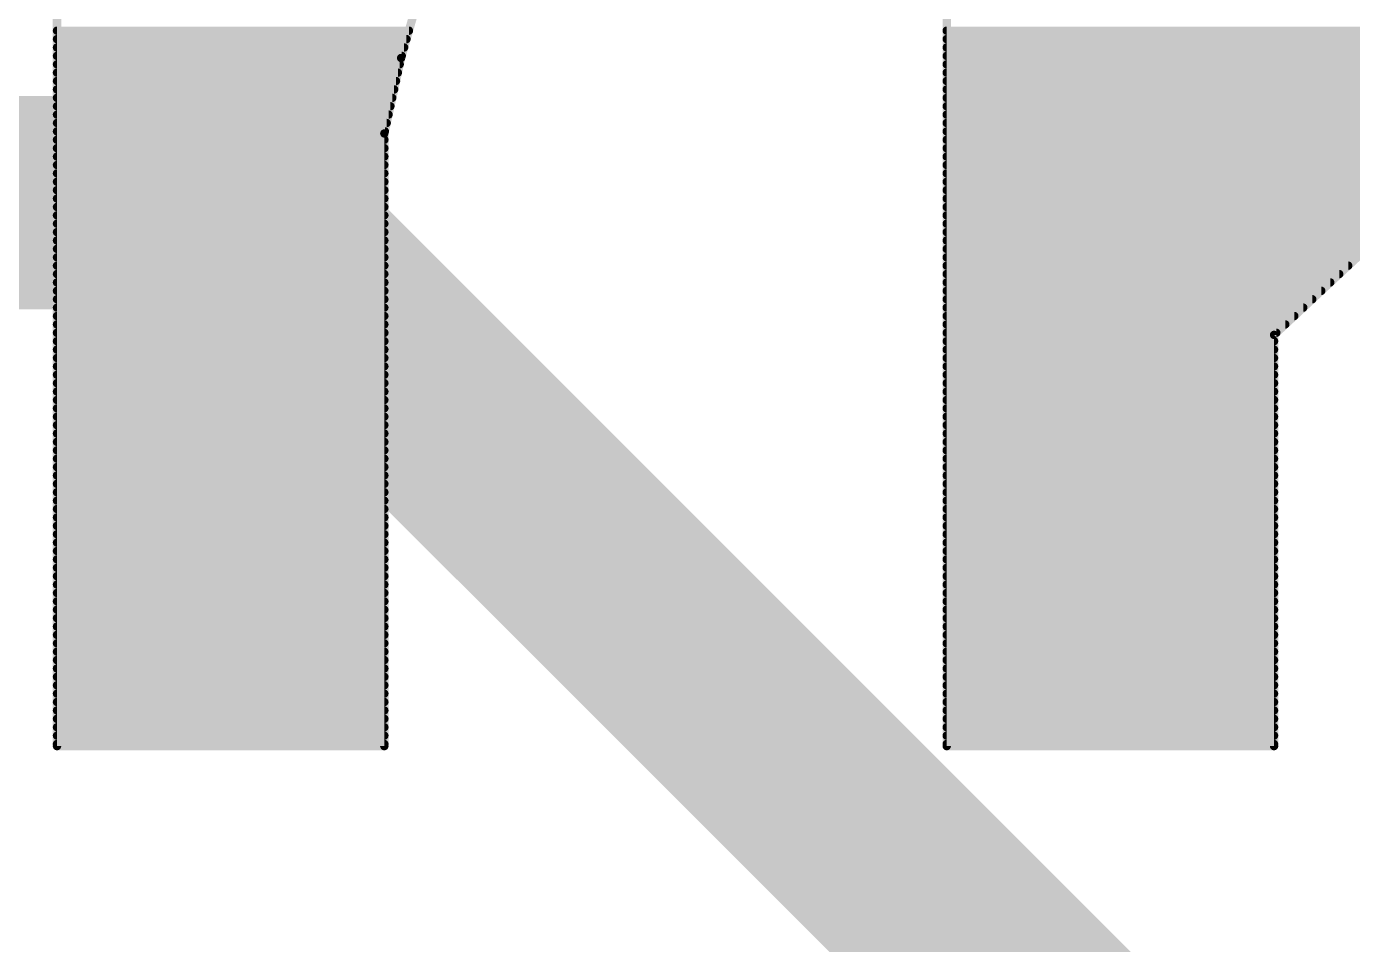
# Model space of a CAD drawing. Extents: x -28 to 79, y -27 to 67.
# Drawn here: x 39.127 to 40.706, y 42.931 to 44.025 of the extents above; entities that cross this region are included whole.
import ezdxf

# ---------------------------------------------------------------- set-up
doc = ezdxf.new("R2010")
doc.units = 0
doc.layers.add('16', color=132, linetype='CONTINUOUS')
doc.layers.add('21', color=41, linetype='CONTINUOUS')

msp = doc.modelspace()

# ---------------------------------------------------------------- linework, layer by layer
at = {"layer": '16', "const_width": 0.254}
for points in [[(39.37, 43.815), (29.5275, 43.815)], [(40.64, 42.545), (39.37, 43.815)]]:
    msp.add_lwpolyline(points, dxfattribs=at)
at = {"layer": '16', "const_width": 0.127}
for points in [[(39.4149, 43.8599, 1), (39.3251, 43.7701)], [(39.37, 43.7515, 1), (39.37, 43.8785)]]:
    msp.add_lwpolyline(points, format="xyb", dxfattribs=at)
at = {"layer": '21', "const_width": 0.01}
for points in [[(40.223, 43.1675), (40.223, 44.9075)], [(39.163, 43.1675), (39.163, 44.3475)], [(39.593, 44.0575), (39.573, 43.9875)], [(39.163, 44.02), (39.5823, 44.02)], [(39.163, 44.01), (39.5794, 44.01)], [(40.223, 44.02), (41.0641, 44.02)], [(40.223, 44.01), (41.0707, 44.01)], [(39.163, 44), (39.5766, 44)], [(40.223, 44), (41.0772, 44)], [(39.163, 43.99), (39.5737, 43.99)], [(39.163, 43.98), (39.5713, 43.98)], [(39.573, 43.9875), (39.553, 43.8975)], [(40.223, 43.99), (41.0838, 43.99)], [(40.223, 43.98), (41.0904, 43.98)], [(39.163, 43.97), (39.5691, 43.97)], [(39.163, 43.96), (39.5669, 43.96)], [(40.223, 43.97), (41.0969, 43.97)], [(40.223, 43.96), (41.1035, 43.96)], [(39.163, 43.95), (39.5647, 43.95)], [(40.223, 43.95), (41.11, 43.95)], [(39.163, 43.94), (39.5624, 43.94)], [(39.163, 43.93), (39.5602, 43.93)], [(40.223, 43.94), (41.1166, 43.94)], [(40.223, 43.93), (41.1231, 43.93)], [(39.163, 43.92), (39.558, 43.92)], [(40.223, 43.92), (41.1297, 43.92)], [(39.163, 43.91), (39.5558, 43.91)], [(39.163, 43.9), (39.5536, 43.9)], [(39.553, 43.8975), (39.553, 43.1675)], [(40.223, 43.91), (41.1363, 43.91)], [(40.223, 43.9), (41.1428, 43.9)], [(39.163, 43.89), (39.553, 43.89)], [(40.223, 43.89), (41.1494, 43.89)], [(39.163, 43.88), (39.553, 43.88)], [(39.163, 43.87), (39.553, 43.87)], [(40.223, 43.88), (41.1559, 43.88)], [(40.223, 43.87), (41.1625, 43.87)], [(39.163, 43.86), (39.553, 43.86)], [(39.163, 43.85), (39.553, 43.85)], [(40.223, 43.86), (41.169, 43.86)], [(40.223, 43.85), (41.1756, 43.85)], [(39.163, 43.84), (39.553, 43.84)], [(40.223, 43.84), (41.1821, 43.84)], [(39.163, 43.83), (39.553, 43.83)], [(39.163, 43.82), (39.553, 43.82)], [(40.223, 43.83), (41.1887, 43.83)], [(40.223, 43.82), (41.1953, 43.82)], [(39.163, 43.81), (39.553, 43.81)], [(40.223, 43.81), (41.2018, 43.81)], [(39.163, 43.8), (39.553, 43.8)], [(39.163, 43.79), (39.553, 43.79)], [(40.223, 43.8), (41.2084, 43.8)], [(40.223, 43.79), (40.755, 43.79)], [(40.763, 43.7975), (40.613, 43.6575)], [(39.163, 43.78), (39.553, 43.78)], [(40.223, 43.78), (40.7443, 43.78)], [(39.163, 43.77), (39.553, 43.77)], [(39.163, 43.76), (39.553, 43.76)], [(40.223, 43.77), (40.7335, 43.77)], [(40.223, 43.76), (40.7228, 43.76)], [(39.163, 43.75), (39.553, 43.75)], [(39.163, 43.74), (39.553, 43.74)], [(40.223, 43.75), (40.7121, 43.75)], [(40.223, 43.74), (40.7014, 43.74)], [(39.163, 43.73), (39.553, 43.73)], [(40.223, 43.73), (40.6907, 43.73)], [(39.163, 43.72), (39.553, 43.72)], [(39.163, 43.71), (39.553, 43.71)], [(40.223, 43.72), (40.68, 43.72)], [(40.223, 43.71), (40.6693, 43.71)], [(39.163, 43.7), (39.553, 43.7)], [(40.223, 43.7), (40.6585, 43.7)], [(39.163, 43.69), (39.553, 43.69)], [(39.163, 43.68), (39.553, 43.68)], [(40.223, 43.69), (40.6478, 43.69)], [(40.223, 43.68), (40.6371, 43.68)], [(39.163, 43.67), (39.553, 43.67)], [(39.163, 43.66), (39.553, 43.66)], [(40.223, 43.67), (40.6264, 43.67)], [(40.223, 43.66), (40.6157, 43.66)], [(39.163, 43.65), (39.553, 43.65)], [(40.223, 43.65), (40.613, 43.65)], [(40.613, 43.6575), (40.613, 43.1675)], [(39.163, 43.64), (39.553, 43.64)], [(39.163, 43.63), (39.553, 43.63)], [(40.223, 43.64), (40.613, 43.64)], [(40.223, 43.63), (40.613, 43.63)], [(39.163, 43.62), (39.553, 43.62)], [(40.223, 43.62), (40.613, 43.62)], [(39.163, 43.61), (39.553, 43.61)], [(39.163, 43.6), (39.553, 43.6)], [(40.223, 43.61), (40.613, 43.61)], [(40.223, 43.6), (40.613, 43.6)], [(39.163, 43.59), (39.553, 43.59)], [(40.223, 43.59), (40.613, 43.59)], [(39.163, 43.58), (39.553, 43.58)], [(39.163, 43.57), (39.553, 43.57)], [(40.223, 43.58), (40.613, 43.58)], [(40.223, 43.57), (40.613, 43.57)], [(39.163, 43.56), (39.553, 43.56)], [(39.163, 43.55), (39.553, 43.55)], [(40.223, 43.56), (40.613, 43.56)], [(40.223, 43.55), (40.613, 43.55)], [(39.163, 43.54), (39.553, 43.54)], [(40.223, 43.54), (40.613, 43.54)], [(39.163, 43.53), (39.553, 43.53)], [(39.163, 43.52), (39.553, 43.52)], [(40.223, 43.53), (40.613, 43.53)], [(40.223, 43.52), (40.613, 43.52)], [(39.163, 43.51), (39.553, 43.51)], [(40.223, 43.51), (40.613, 43.51)], [(39.163, 43.5), (39.553, 43.5)], [(39.163, 43.49), (39.553, 43.49)], [(40.223, 43.5), (40.613, 43.5)], [(40.223, 43.49), (40.613, 43.49)], [(39.163, 43.48), (39.553, 43.48)], [(39.163, 43.47), (39.553, 43.47)], [(40.223, 43.48), (40.613, 43.48)], [(40.223, 43.47), (40.613, 43.47)], [(39.163, 43.46), (39.553, 43.46)], [(40.223, 43.46), (40.613, 43.46)], [(39.163, 43.45), (39.553, 43.45)], [(39.163, 43.44), (39.553, 43.44)], [(40.223, 43.45), (40.613, 43.45)], [(40.223, 43.44), (40.613, 43.44)], [(39.163, 43.43), (39.553, 43.43)], [(40.223, 43.43), (40.613, 43.43)], [(39.163, 43.42), (39.553, 43.42)], [(39.163, 43.41), (39.553, 43.41)], [(40.223, 43.42), (40.613, 43.42)], [(40.223, 43.41), (40.613, 43.41)], [(39.163, 43.4), (39.553, 43.4)], [(40.223, 43.4), (40.613, 43.4)], [(39.163, 43.39), (39.553, 43.39)], [(39.163, 43.38), (39.553, 43.38)], [(40.223, 43.39), (40.613, 43.39)], [(40.223, 43.38), (40.613, 43.38)], [(39.163, 43.37), (39.553, 43.37)], [(39.163, 43.36), (39.553, 43.36)], [(40.223, 43.37), (40.613, 43.37)], [(40.223, 43.36), (40.613, 43.36)], [(39.163, 43.35), (39.553, 43.35)], [(40.223, 43.35), (40.613, 43.35)], [(39.163, 43.34), (39.553, 43.34)], [(39.163, 43.33), (39.553, 43.33)], [(40.223, 43.34), (40.613, 43.34)], [(40.223, 43.33), (40.613, 43.33)], [(39.163, 43.32), (39.553, 43.32)], [(40.223, 43.32), (40.613, 43.32)], [(39.163, 43.31), (39.553, 43.31)], [(39.163, 43.3), (39.553, 43.3)], [(40.223, 43.31), (40.613, 43.31)], [(40.223, 43.3), (40.613, 43.3)], [(39.163, 43.29), (39.553, 43.29)], [(40.223, 43.29), (40.613, 43.29)], [(39.163, 43.28), (39.553, 43.28)], [(39.163, 43.27), (39.553, 43.27)], [(40.223, 43.28), (40.613, 43.28)], [(40.223, 43.27), (40.613, 43.27)], [(39.163, 43.26), (39.553, 43.26)], [(39.163, 43.25), (39.553, 43.25)], [(40.223, 43.26), (40.613, 43.26)], [(40.223, 43.25), (40.613, 43.25)], [(39.163, 43.24), (39.553, 43.24)], [(40.223, 43.24), (40.613, 43.24)], [(39.163, 43.23), (39.553, 43.23)], [(39.163, 43.22), (39.553, 43.22)], [(40.223, 43.23), (40.613, 43.23)], [(40.223, 43.22), (40.613, 43.22)], [(39.163, 43.21), (39.553, 43.21)], [(40.223, 43.21), (40.613, 43.21)], [(39.163, 43.2), (39.553, 43.2)], [(39.163, 43.19), (39.553, 43.19)], [(40.223, 43.2), (40.613, 43.2)], [(40.223, 43.19), (40.613, 43.19)], [(39.163, 43.18), (39.553, 43.18)], [(39.163, 43.17), (39.553, 43.17)], [(40.223, 43.18), (40.613, 43.18)], [(40.223, 43.17), (40.613, 43.17)], [(39.553, 43.1675), (39.163, 43.1675)], [(40.613, 43.1675), (40.223, 43.1675)]]:
    msp.add_lwpolyline(points, dxfattribs=at)
at = {"layer": '21', "const_width": 0.005}
for points in [[(39.163, 44.0225, 1), (39.163, 44.0175)], [(39.163, 44.0125, 1), (39.163, 44.0075)], [(39.5794, 44.0075, 1), (39.5794, 44.0125)], [(39.5823, 44.0175, 1), (39.5823, 44.0225)], [(40.223, 44.0225, 1), (40.223, 44.0175)], [(40.223, 44.0125, 1), (40.223, 44.0075)], [(39.163, 44.0025, 1), (39.163, 43.9975)], [(39.5766, 43.9975, 1), (39.5766, 44.0025)], [(40.223, 44.0025, 1), (40.223, 43.9975)], [(39.163, 43.9925, 1), (39.163, 43.9875)], [(39.163, 43.9825, 1), (39.163, 43.9775)], [(39.5706, 43.9882, 1), (39.5754, 43.9868)], [(39.5754, 43.987, 1), (39.5706, 43.988)], [(39.5713, 43.9775, 1), (39.5713, 43.9825)], [(39.5737, 43.9875, 1), (39.5737, 43.9925)], [(40.223, 43.9925, 1), (40.223, 43.9875)], [(40.223, 43.9825, 1), (40.223, 43.9775)], [(39.163, 43.9725, 1), (39.163, 43.9675)], [(39.163, 43.9625, 1), (39.163, 43.9575)], [(39.5669, 43.9575, 1), (39.5669, 43.9625)], [(39.5691, 43.9675, 1), (39.5691, 43.9725)], [(40.223, 43.9725, 1), (40.223, 43.9675)], [(40.223, 43.9625, 1), (40.223, 43.9575)], [(39.163, 43.9525, 1), (39.163, 43.9475)], [(39.5647, 43.9475, 1), (39.5647, 43.9525)], [(40.223, 43.9525, 1), (40.223, 43.9475)], [(39.163, 43.9425, 1), (39.163, 43.9375)], [(39.163, 43.9325, 1), (39.163, 43.9275)], [(39.5602, 43.9275, 1), (39.5602, 43.9325)], [(39.5624, 43.9375, 1), (39.5624, 43.9425)], [(40.223, 43.9425, 1), (40.223, 43.9375)], [(40.223, 43.9325, 1), (40.223, 43.9275)], [(39.163, 43.9225, 1), (39.163, 43.9175)], [(39.558, 43.9175, 1), (39.558, 43.9225)], [(40.223, 43.9225, 1), (40.223, 43.9175)], [(39.163, 43.9125, 1), (39.163, 43.9075)], [(39.163, 43.9025, 1), (39.163, 43.8975)], [(39.5555, 43.8975, 1), (39.5505, 43.8975)], [(39.5536, 43.8975, 1), (39.5536, 43.9025)], [(39.5558, 43.9075, 1), (39.5558, 43.9125)], [(40.223, 43.9125, 1), (40.223, 43.9075)], [(40.223, 43.9025, 1), (40.223, 43.8975)], [(39.163, 43.8925, 1), (39.163, 43.8875)], [(39.5506, 43.898, 1), (39.5554, 43.897)], [(39.553, 43.8875, 1), (39.553, 43.8925)], [(40.223, 43.8925, 1), (40.223, 43.8875)], [(39.163, 43.8825, 1), (39.163, 43.8775)], [(39.163, 43.8725, 1), (39.163, 43.8675)], [(39.553, 43.8775, 1), (39.553, 43.8825)], [(39.553, 43.8675, 1), (39.553, 43.8725)], [(40.223, 43.8825, 1), (40.223, 43.8775)], [(40.223, 43.8725, 1), (40.223, 43.8675)], [(39.163, 43.8625, 1), (39.163, 43.8575)], [(39.163, 43.8525, 1), (39.163, 43.8475)], [(39.553, 43.8575, 1), (39.553, 43.8625)], [(39.553, 43.8475, 1), (39.553, 43.8525)], [(40.223, 43.8625, 1), (40.223, 43.8575)], [(40.223, 43.8525, 1), (40.223, 43.8475)], [(39.163, 43.8425, 1), (39.163, 43.8375)], [(39.553, 43.8375, 1), (39.553, 43.8425)], [(40.223, 43.8425, 1), (40.223, 43.8375)], [(39.163, 43.8325, 1), (39.163, 43.8275)], [(39.163, 43.8225, 1), (39.163, 43.8175)], [(39.553, 43.8275, 1), (39.553, 43.8325)], [(39.553, 43.8175, 1), (39.553, 43.8225)], [(40.223, 43.8325, 1), (40.223, 43.8275)], [(40.223, 43.8225, 1), (40.223, 43.8175)], [(39.163, 43.8125, 1), (39.163, 43.8075)], [(39.553, 43.8075, 1), (39.553, 43.8125)], [(40.223, 43.8125, 1), (40.223, 43.8075)], [(39.163, 43.8025, 1), (39.163, 43.7975)], [(39.163, 43.7925, 1), (39.163, 43.7875)], [(39.553, 43.7975, 1), (39.553, 43.8025)], [(39.553, 43.7875, 1), (39.553, 43.7925)], [(40.223, 43.8025, 1), (40.223, 43.7975)], [(40.223, 43.7925, 1), (40.223, 43.7875)], [(39.163, 43.7825, 1), (39.163, 43.7775)], [(39.553, 43.7775, 1), (39.553, 43.7825)], [(40.223, 43.7825, 1), (40.223, 43.7775)], [(39.163, 43.7725, 1), (39.163, 43.7675)], [(39.163, 43.7625, 1), (39.163, 43.7575)], [(39.553, 43.7675, 1), (39.553, 43.7725)], [(39.553, 43.7575, 1), (39.553, 43.7625)], [(40.223, 43.7725, 1), (40.223, 43.7675)], [(40.223, 43.7625, 1), (40.223, 43.7575)], [(39.163, 43.7525, 1), (39.163, 43.7475)], [(39.163, 43.7425, 1), (39.163, 43.7375)], [(39.553, 43.7475, 1), (39.553, 43.7525)], [(39.553, 43.7375, 1), (39.553, 43.7425)], [(40.223, 43.7525, 1), (40.223, 43.7475)], [(40.223, 43.7425, 1), (40.223, 43.7375)], [(40.7014, 43.7375, 1), (40.7014, 43.7425)], [(39.163, 43.7325, 1), (39.163, 43.7275)], [(39.553, 43.7275, 1), (39.553, 43.7325)], [(40.223, 43.7325, 1), (40.223, 43.7275)], [(40.6907, 43.7275, 1), (40.6907, 43.7325)], [(39.163, 43.7225, 1), (39.163, 43.7175)], [(39.163, 43.7125, 1), (39.163, 43.7075)], [(39.553, 43.7175, 1), (39.553, 43.7225)], [(39.553, 43.7075, 1), (39.553, 43.7125)], [(40.223, 43.7225, 1), (40.223, 43.7175)], [(40.223, 43.7125, 1), (40.223, 43.7075)], [(40.6693, 43.7075, 1), (40.6693, 43.7125)], [(40.68, 43.7175, 1), (40.68, 43.7225)], [(39.163, 43.7025, 1), (39.163, 43.6975)], [(39.553, 43.6975, 1), (39.553, 43.7025)], [(40.223, 43.7025, 1), (40.223, 43.6975)], [(40.6585, 43.6975, 1), (40.6585, 43.7025)], [(39.163, 43.6925, 1), (39.163, 43.6875)], [(39.163, 43.6825, 1), (39.163, 43.6775)], [(39.553, 43.6875, 1), (39.553, 43.6925)], [(39.553, 43.6775, 1), (39.553, 43.6825)], [(40.223, 43.6925, 1), (40.223, 43.6875)], [(40.223, 43.6825, 1), (40.223, 43.6775)], [(40.6371, 43.6775, 1), (40.6371, 43.6825)], [(40.6478, 43.6875, 1), (40.6478, 43.6925)], [(39.163, 43.6725, 1), (39.163, 43.6675)], [(39.163, 43.6625, 1), (39.163, 43.6575)], [(39.553, 43.6675, 1), (39.553, 43.6725)], [(39.553, 43.6575, 1), (39.553, 43.6625)], [(40.223, 43.6725, 1), (40.223, 43.6675)], [(40.223, 43.6625, 1), (40.223, 43.6575)], [(40.6157, 43.6575, 1), (40.6157, 43.6625)], [(40.6264, 43.6675, 1), (40.6264, 43.6725)], [(39.163, 43.6525, 1), (39.163, 43.6475)], [(39.553, 43.6475, 1), (39.553, 43.6525)], [(40.223, 43.6525, 1), (40.223, 43.6475)], [(40.6155, 43.6575, 1), (40.6105, 43.6575)], [(40.6113, 43.6593, 1), (40.6147, 43.6557)], [(40.613, 43.6475, 1), (40.613, 43.6525)], [(39.163, 43.6425, 1), (39.163, 43.6375)], [(39.163, 43.6325, 1), (39.163, 43.6275)], [(39.553, 43.6375, 1), (39.553, 43.6425)], [(39.553, 43.6275, 1), (39.553, 43.6325)], [(40.223, 43.6425, 1), (40.223, 43.6375)], [(40.223, 43.6325, 1), (40.223, 43.6275)], [(40.613, 43.6375, 1), (40.613, 43.6425)], [(40.613, 43.6275, 1), (40.613, 43.6325)], [(39.163, 43.6225, 1), (39.163, 43.6175)], [(39.553, 43.6175, 1), (39.553, 43.6225)], [(40.223, 43.6225, 1), (40.223, 43.6175)], [(40.613, 43.6175, 1), (40.613, 43.6225)], [(39.163, 43.6125, 1), (39.163, 43.6075)], [(39.163, 43.6025, 1), (39.163, 43.5975)], [(39.553, 43.6075, 1), (39.553, 43.6125)], [(39.553, 43.5975, 1), (39.553, 43.6025)], [(40.223, 43.6125, 1), (40.223, 43.6075)], [(40.223, 43.6025, 1), (40.223, 43.5975)], [(40.613, 43.6075, 1), (40.613, 43.6125)], [(40.613, 43.5975, 1), (40.613, 43.6025)], [(39.163, 43.5925, 1), (39.163, 43.5875)], [(39.553, 43.5875, 1), (39.553, 43.5925)], [(40.223, 43.5925, 1), (40.223, 43.5875)], [(40.613, 43.5875, 1), (40.613, 43.5925)], [(39.163, 43.5825, 1), (39.163, 43.5775)], [(39.163, 43.5725, 1), (39.163, 43.5675)], [(39.553, 43.5775, 1), (39.553, 43.5825)], [(39.553, 43.5675, 1), (39.553, 43.5725)], [(40.223, 43.5825, 1), (40.223, 43.5775)], [(40.223, 43.5725, 1), (40.223, 43.5675)], [(40.613, 43.5775, 1), (40.613, 43.5825)], [(40.613, 43.5675, 1), (40.613, 43.5725)], [(39.163, 43.5625, 1), (39.163, 43.5575)], [(39.163, 43.5525, 1), (39.163, 43.5475)], [(39.553, 43.5575, 1), (39.553, 43.5625)], [(39.553, 43.5475, 1), (39.553, 43.5525)], [(40.223, 43.5625, 1), (40.223, 43.5575)], [(40.223, 43.5525, 1), (40.223, 43.5475)], [(40.613, 43.5575, 1), (40.613, 43.5625)], [(40.613, 43.5475, 1), (40.613, 43.5525)], [(39.163, 43.5425, 1), (39.163, 43.5375)], [(39.553, 43.5375, 1), (39.553, 43.5425)], [(40.223, 43.5425, 1), (40.223, 43.5375)], [(40.613, 43.5375, 1), (40.613, 43.5425)], [(39.163, 43.5325, 1), (39.163, 43.5275)], [(39.163, 43.5225, 1), (39.163, 43.5175)], [(39.553, 43.5275, 1), (39.553, 43.5325)], [(39.553, 43.5175, 1), (39.553, 43.5225)], [(40.223, 43.5325, 1), (40.223, 43.5275)], [(40.223, 43.5225, 1), (40.223, 43.5175)], [(40.613, 43.5275, 1), (40.613, 43.5325)], [(40.613, 43.5175, 1), (40.613, 43.5225)], [(39.163, 43.5125, 1), (39.163, 43.5075)], [(39.553, 43.5075, 1), (39.553, 43.5125)], [(40.223, 43.5125, 1), (40.223, 43.5075)], [(40.613, 43.5075, 1), (40.613, 43.5125)], [(39.163, 43.5025, 1), (39.163, 43.4975)], [(39.163, 43.4925, 1), (39.163, 43.4875)], [(39.553, 43.4975, 1), (39.553, 43.5025)], [(39.553, 43.4875, 1), (39.553, 43.4925)], [(40.223, 43.5025, 1), (40.223, 43.4975)], [(40.223, 43.4925, 1), (40.223, 43.4875)], [(40.613, 43.4975, 1), (40.613, 43.5025)], [(40.613, 43.4875, 1), (40.613, 43.4925)], [(39.163, 43.4825, 1), (39.163, 43.4775)], [(39.163, 43.4725, 1), (39.163, 43.4675)], [(39.553, 43.4775, 1), (39.553, 43.4825)], [(39.553, 43.4675, 1), (39.553, 43.4725)], [(40.223, 43.4825, 1), (40.223, 43.4775)], [(40.223, 43.4725, 1), (40.223, 43.4675)], [(40.613, 43.4775, 1), (40.613, 43.4825)], [(40.613, 43.4675, 1), (40.613, 43.4725)], [(39.163, 43.4625, 1), (39.163, 43.4575)], [(39.553, 43.4575, 1), (39.553, 43.4625)], [(40.223, 43.4625, 1), (40.223, 43.4575)], [(40.613, 43.4575, 1), (40.613, 43.4625)], [(39.163, 43.4525, 1), (39.163, 43.4475)], [(39.163, 43.4425, 1), (39.163, 43.4375)], [(39.553, 43.4475, 1), (39.553, 43.4525)], [(39.553, 43.4375, 1), (39.553, 43.4425)], [(40.223, 43.4525, 1), (40.223, 43.4475)], [(40.223, 43.4425, 1), (40.223, 43.4375)], [(40.613, 43.4475, 1), (40.613, 43.4525)], [(40.613, 43.4375, 1), (40.613, 43.4425)], [(39.163, 43.4325, 1), (39.163, 43.4275)], [(39.553, 43.4275, 1), (39.553, 43.4325)], [(40.223, 43.4325, 1), (40.223, 43.4275)], [(40.613, 43.4275, 1), (40.613, 43.4325)], [(39.163, 43.4225, 1), (39.163, 43.4175)], [(39.163, 43.4125, 1), (39.163, 43.4075)], [(39.553, 43.4175, 1), (39.553, 43.4225)], [(39.553, 43.4075, 1), (39.553, 43.4125)], [(40.223, 43.4225, 1), (40.223, 43.4175)], [(40.223, 43.4125, 1), (40.223, 43.4075)], [(40.613, 43.4175, 1), (40.613, 43.4225)], [(40.613, 43.4075, 1), (40.613, 43.4125)], [(39.163, 43.4025, 1), (39.163, 43.3975)], [(39.553, 43.3975, 1), (39.553, 43.4025)], [(40.223, 43.4025, 1), (40.223, 43.3975)], [(40.613, 43.3975, 1), (40.613, 43.4025)], [(39.163, 43.3925, 1), (39.163, 43.3875)], [(39.163, 43.3825, 1), (39.163, 43.3775)], [(39.553, 43.3875, 1), (39.553, 43.3925)], [(39.553, 43.3775, 1), (39.553, 43.3825)], [(40.223, 43.3925, 1), (40.223, 43.3875)], [(40.223, 43.3825, 1), (40.223, 43.3775)], [(40.613, 43.3875, 1), (40.613, 43.3925)], [(40.613, 43.3775, 1), (40.613, 43.3825)], [(39.163, 43.3725, 1), (39.163, 43.3675)], [(39.163, 43.3625, 1), (39.163, 43.3575)], [(39.553, 43.3675, 1), (39.553, 43.3725)], [(39.553, 43.3575, 1), (39.553, 43.3625)], [(40.223, 43.3725, 1), (40.223, 43.3675)], [(40.223, 43.3625, 1), (40.223, 43.3575)], [(40.613, 43.3675, 1), (40.613, 43.3725)], [(40.613, 43.3575, 1), (40.613, 43.3625)], [(39.163, 43.3525, 1), (39.163, 43.3475)], [(39.553, 43.3475, 1), (39.553, 43.3525)], [(40.223, 43.3525, 1), (40.223, 43.3475)], [(40.613, 43.3475, 1), (40.613, 43.3525)], [(39.163, 43.3425, 1), (39.163, 43.3375)], [(39.163, 43.3325, 1), (39.163, 43.3275)], [(39.553, 43.3375, 1), (39.553, 43.3425)], [(39.553, 43.3275, 1), (39.553, 43.3325)], [(40.223, 43.3425, 1), (40.223, 43.3375)], [(40.223, 43.3325, 1), (40.223, 43.3275)], [(40.613, 43.3375, 1), (40.613, 43.3425)], [(40.613, 43.3275, 1), (40.613, 43.3325)], [(39.163, 43.3225, 1), (39.163, 43.3175)], [(39.553, 43.3175, 1), (39.553, 43.3225)], [(40.223, 43.3225, 1), (40.223, 43.3175)], [(40.613, 43.3175, 1), (40.613, 43.3225)], [(39.163, 43.3125, 1), (39.163, 43.3075)], [(39.163, 43.3025, 1), (39.163, 43.2975)], [(39.553, 43.3075, 1), (39.553, 43.3125)], [(39.553, 43.2975, 1), (39.553, 43.3025)], [(40.223, 43.3125, 1), (40.223, 43.3075)], [(40.223, 43.3025, 1), (40.223, 43.2975)], [(40.613, 43.3075, 1), (40.613, 43.3125)], [(40.613, 43.2975, 1), (40.613, 43.3025)], [(39.163, 43.2925, 1), (39.163, 43.2875)], [(39.553, 43.2875, 1), (39.553, 43.2925)], [(40.223, 43.2925, 1), (40.223, 43.2875)], [(40.613, 43.2875, 1), (40.613, 43.2925)], [(39.163, 43.2825, 1), (39.163, 43.2775)], [(39.163, 43.2725, 1), (39.163, 43.2675)], [(39.553, 43.2775, 1), (39.553, 43.2825)], [(39.553, 43.2675, 1), (39.553, 43.2725)], [(40.223, 43.2825, 1), (40.223, 43.2775)], [(40.223, 43.2725, 1), (40.223, 43.2675)], [(40.613, 43.2775, 1), (40.613, 43.2825)], [(40.613, 43.2675, 1), (40.613, 43.2725)], [(39.163, 43.2625, 1), (39.163, 43.2575)], [(39.163, 43.2525, 1), (39.163, 43.2475)], [(39.553, 43.2575, 1), (39.553, 43.2625)], [(39.553, 43.2475, 1), (39.553, 43.2525)], [(40.223, 43.2625, 1), (40.223, 43.2575)], [(40.223, 43.2525, 1), (40.223, 43.2475)], [(40.613, 43.2575, 1), (40.613, 43.2625)], [(40.613, 43.2475, 1), (40.613, 43.2525)], [(39.163, 43.2425, 1), (39.163, 43.2375)], [(39.553, 43.2375, 1), (39.553, 43.2425)], [(40.223, 43.2425, 1), (40.223, 43.2375)], [(40.613, 43.2375, 1), (40.613, 43.2425)], [(39.163, 43.2325, 1), (39.163, 43.2275)], [(39.163, 43.2225, 1), (39.163, 43.2175)], [(39.553, 43.2275, 1), (39.553, 43.2325)], [(39.553, 43.2175, 1), (39.553, 43.2225)], [(40.223, 43.2325, 1), (40.223, 43.2275)], [(40.223, 43.2225, 1), (40.223, 43.2175)], [(40.613, 43.2275, 1), (40.613, 43.2325)], [(40.613, 43.2175, 1), (40.613, 43.2225)], [(39.163, 43.2125, 1), (39.163, 43.2075)], [(39.553, 43.2075, 1), (39.553, 43.2125)], [(40.223, 43.2125, 1), (40.223, 43.2075)], [(40.613, 43.2075, 1), (40.613, 43.2125)], [(39.163, 43.2025, 1), (39.163, 43.1975)], [(39.163, 43.1925, 1), (39.163, 43.1875)], [(39.553, 43.1975, 1), (39.553, 43.2025)], [(39.553, 43.1875, 1), (39.553, 43.1925)], [(40.223, 43.2025, 1), (40.223, 43.1975)], [(40.223, 43.1925, 1), (40.223, 43.1875)], [(40.613, 43.1975, 1), (40.613, 43.2025)], [(40.613, 43.1875, 1), (40.613, 43.1925)], [(39.163, 43.1825, 1), (39.163, 43.1775)], [(39.163, 43.1725, 1), (39.163, 43.1675)], [(39.553, 43.1775, 1), (39.553, 43.1825)], [(39.553, 43.1675, 1), (39.553, 43.1725)], [(40.223, 43.1825, 1), (40.223, 43.1775)], [(40.223, 43.1725, 1), (40.223, 43.1675)], [(40.613, 43.1775, 1), (40.613, 43.1825)], [(40.613, 43.1675, 1), (40.613, 43.1725)], [(39.163, 43.17, 1), (39.163, 43.165)], [(39.1605, 43.1675, 1), (39.1655, 43.1675)], [(39.5505, 43.1675, 1), (39.5555, 43.1675)], [(39.553, 43.165, 1), (39.553, 43.17)], [(40.223, 43.17, 1), (40.223, 43.165)], [(40.2205, 43.1675, 1), (40.2255, 43.1675)], [(40.6105, 43.1675, 1), (40.6155, 43.1675)], [(40.613, 43.165, 1), (40.613, 43.17)]]:
    msp.add_lwpolyline(points, format="xyb", dxfattribs=at)

doc.saveas('drawing.dxf')
